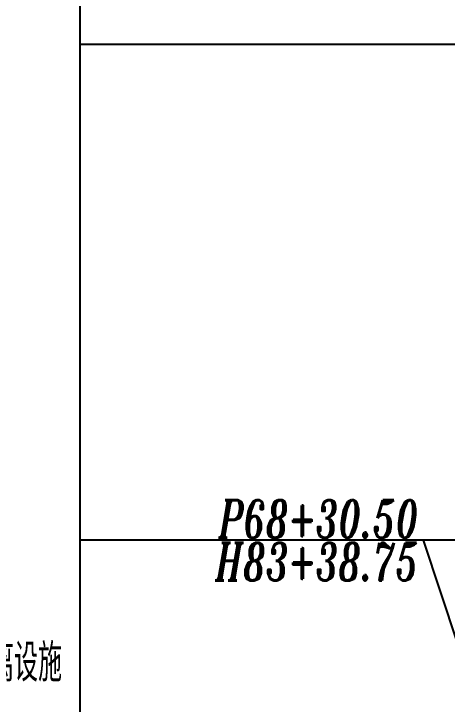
# Model space of a CAD drawing. Header units: millimetres. Extents: x -2699 to 2556, y 623 to 2108.
# Drawn here: x -1638.7 to -1466, y 949.5 to 1224.5 of the extents above; entities that cross this region are included whole.
import ezdxf
from ezdxf.enums import TextEntityAlignment as Align

# ---------------------------------------------------------------- set-up
doc = ezdxf.new("R2010")
doc.units = ezdxf.units.MM
doc.layers.add('FGW', color=8, linetype='Continuous')
doc.layers.add('HZ', color=7, linetype='Continuous')
doc.styles.add('ITALICT', font='italict.shx', dxfattribs={"width": 0.67, "bigfont": 'tssdchn.shx'})

msp = doc.modelspace()

# ---------------------------------------------------------------- linework, layer by layer
for p, q in [((-1475.41, 1014.8), (-1568.86, 1014.8)), ((-1461.74, 973.55), (-1475.41, 1014.8))]:
    msp.add_line(p, q)
at = {"layer": 'FGW', "linetype": 'Continuous'}
for p, q in [((-1612.24, 814.8), (-1612.24, 1895.71)), ((2387.76, 1212.3), (-1612.24, 1212.3)), ((2387.76, 1014.8), (-1612.24, 1014.8))]:
    msp.add_line(p, q, dxfattribs=at)

# ---------------------------------------------------------------- texts
at = {"style": 'ITALICT', "width": 0.67}
msp.add_text('P68+30.50', height=15, dxfattribs=at).set_placement((-1477.41, 1015.8), align=Align.RIGHT)
msp.add_text('H83+38.75', height=15, dxfattribs=at).set_placement((-1477.41, 1013.8), align=Align.TOP_RIGHT)
at = {"layer": 'HZ', "style": 'ITALICT', "width": 0.67}
msp.add_text('陆空隔离设施', height=15, dxfattribs=at).set_placement((-1676.75, 958.57, 7.99))

doc.saveas('drawing.dxf')
